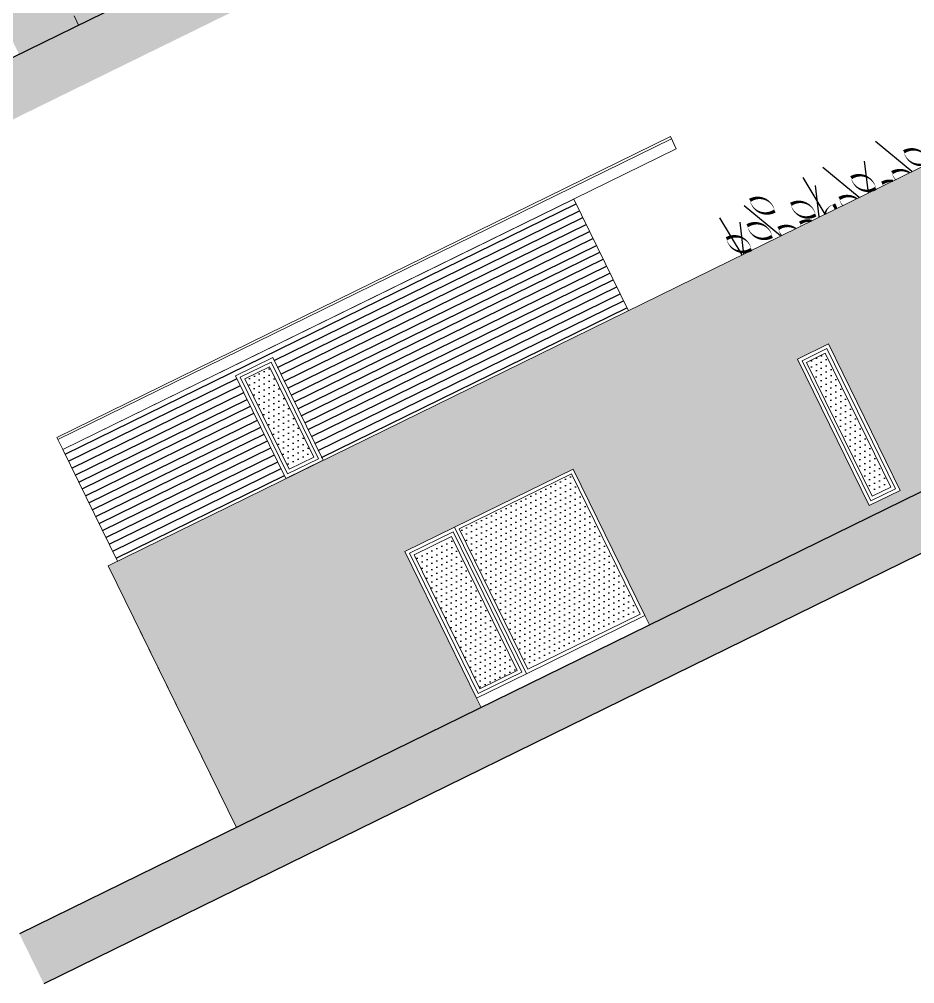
# Model space of a CAD drawing. Header units: millimetres. Extents: x 1754 to 2064, y 960 to 1845.
# Drawn here: x 2035.36 to 2048.26, y 1783.67 to 1797.57 of the extents above; entities that cross this region are included whole.
import ezdxf

# ---------------------------------------------------------------- set-up
doc = ezdxf.new("R2010")
doc.units = ezdxf.units.MM
for name, color, linetype in [('okna', 4, 'Continuous'), ('SRAFA', 251, 'Continuous'), ('srafa fasada', 253, 'Continuous'), ('SRAFY', 3, 'Continuous'), ('T_stafaz', 7, 'Continuous'), ('zariz.predmety', 203, 'Continuous'), ('ZDIVO', 1, 'Continuous')]:
    doc.layers.add(name, color=color, linetype=linetype)

msp = doc.modelspace()

# ---------------------------------------------------------------- hatches: boundary and pattern name
at = {"layer": 'SRAFA'}
for points in [[(2053.299, 1804.965), (2027.375, 1792.256), (2027.088, 1792.844), (2030.399, 1794.467), (2030.333, 1794.602), (2042.511, 1800.571, 0.004178), (2042.511, 1800.571, -0.004178), (2042.511, 1800.571), (2042.638, 1800.634), (2052.946, 1805.687)], [(2035.357, 1784.388), (2035.709, 1783.67), (2062.719, 1796.911), (2062.433, 1797.494), (2059.122, 1795.871), (2059.056, 1796.006)]]:
    msp.add_hatch(color=256, dxfattribs=at).paths.add_polyline_path(points)
h = msp.add_hatch(dxfattribs=at)
h.set_pattern_fill('LINE,_O', color=256, scale=0.035)
h.set_pattern_definition([(26.11499, (1938.08568, 1884.87143), (-0.04891435, 0.09978052), [])])
h.paths.add_polyline_path([(2038.473, 1792.431), (2039.008, 1792.693), (2039.734, 1791.212), (2044.134, 1793.368), (2043.346, 1794.976), (2035.983, 1791.366), (2036.771, 1789.759), (2039.199, 1790.949)])
at = {"layer": 'srafa fasada', "linetype": 'Continuous', "lineweight": 0}
h = msp.add_hatch(color=253, dxfattribs=at)
h.dxf.hatch_style = 1
h.paths.add_polyline_path([(2046.042, 1806.98), (2040.902, 1804.46, -0.092693), (2040.872, 1804.445), (2035.193, 1801.661, -0.092693), (2035.163, 1801.647), (2034.362, 1801.254), (2036.144, 1797.617), (2036.21, 1797.483), (2036.614, 1797.681), (2036.548, 1797.815), (2035.47, 1800.015), (2046.342, 1805.345), (2047.421, 1803.145), (2047.487, 1803.011), (2047.891, 1803.209), (2047.825, 1803.343)])
h.paths.add_polyline_path([(2034.362, 1801.254), (2033.504, 1800.834), (2035.353, 1797.062), (2036.21, 1797.483), (2036.144, 1797.617)])
h = msp.add_hatch(color=253, dxfattribs=at)
h.dxf.hatch_style = 1
h.paths.add_polyline_path([(2050.549, 1796.513), (2050.106, 1796.296, -0.092693), (2050.076, 1796.281), (2048.441, 1795.479, -0.092693), (2048.41, 1795.465), (2036.636, 1789.693), (2038.485, 1785.922), (2042.013, 1787.651), (2041.947, 1787.786), (2040.913, 1789.896), (2041.63, 1790.247), (2043.337, 1791.085), (2044.372, 1788.974), (2044.438, 1788.84), (2052.398, 1792.742)])
h.paths.add_polyline_path([(2046.57, 1792.669), (2047.019, 1792.889), (2048.053, 1790.779), (2047.604, 1790.559)], flags=16)
h.paths.add_polyline_path([(2046.637, 1792.646), (2046.996, 1792.822), (2047.986, 1790.802), (2047.627, 1790.626)], flags=0)
h.paths.add_polyline_path([(2046.704, 1792.623), (2046.973, 1792.755), (2047.919, 1790.825), (2047.65, 1790.693)], flags=0)
at = {"layer": 'SRAFY'}
h = msp.add_hatch(dxfattribs=at)
h.set_pattern_fill('DOTS', color=256, scale=0.05, style=0)
h.set_pattern_definition([(26.114994, (2022.33426, 1926.17173), (0.000697075, 0.08874121), [0, -0.079375])])
h.paths.add_polyline_path([(2047.919, 1790.825), (2047.65, 1790.693), (2046.704, 1792.623), (2046.973, 1792.755)])
h = msp.add_hatch(dxfattribs=at)
h.set_pattern_fill('DOTS', color=256, scale=0.05, style=0)
h.set_pattern_definition([(26.114994, (1938.08568, 1884.87143), (0.000697075, 0.08874121), [0, -0.079375])])
h.paths.add_polyline_path([(2038.962, 1792.559), (2038.607, 1792.385), (2039.245, 1791.083), (2039.601, 1791.257)])
h = msp.add_hatch(dxfattribs=at)
h.set_pattern_fill('DOTS', color=256, scale=0.05, style=0)
h.set_pattern_definition([(206.115, (2004.61254, 1818.85901), (-0.00069708, -0.08874121), [0, -0.079375])])
h.paths.add_polyline_path([(2041.993, 1787.92), (2042.53, 1788.183), (2041.584, 1790.114), (2041.047, 1789.85)])
h.paths.add_polyline_path([(2042.687, 1788.204), (2044.305, 1788.997), (2043.314, 1791.018), (2041.697, 1790.225)])

# ---------------------------------------------------------------- linework, layer by layer
at = {"layer": 'okna', "linetype": 'Continuous', "lineweight": 0}
for p, q in [((2036.144, 1797.617), (2036.21, 1797.483)), ((2050.549, 1796.513), (2036.636, 1789.693)), ((2044.74, 1795.876), (2035.897, 1791.541)), ((2044.74, 1795.876), (2035.897, 1791.541)), ((2044.825, 1795.701), (2044.74, 1795.876)), ((2044.755, 1795.844), (2035.913, 1791.51)), ((2044.825, 1795.701), (2035.983, 1791.366)), ((2035.983, 1791.366), (2043.348, 1794.976)), ((2043.346, 1794.976), (2044.134, 1793.368)), ((2035.983, 1791.366), (2035.897, 1791.541)), ((2035.983, 1791.366), (2036.771, 1789.759)), ((2036.636, 1789.693), (2038.485, 1785.922)), ((2044.372, 1788.974), (2044.438, 1788.84)), ((2037.098, 1788.75), (2038.485, 1785.922)), ((2041.947, 1787.786), (2042.013, 1787.651))]:
    msp.add_line(p, q, dxfattribs=at)
for points in [[(2048.053, 1790.779), (2047.604, 1790.559), (2046.57, 1792.669), (2047.019, 1792.889)], [(2047.986, 1790.802), (2047.627, 1790.626), (2046.637, 1792.646), (2046.996, 1792.822)], [(2038.473, 1792.431), (2039.008, 1792.693), (2039.734, 1791.212), (2039.199, 1790.949)], [(2047.919, 1790.825), (2047.65, 1790.693), (2046.704, 1792.623), (2046.973, 1792.755)], [(2038.54, 1792.408), (2038.985, 1792.626), (2039.668, 1791.234), (2039.222, 1791.016)], [(2038.607, 1792.385), (2038.962, 1792.559), (2039.601, 1791.257), (2039.245, 1791.083)], [(2044.372, 1788.974), (2042.664, 1788.137), (2041.63, 1790.247), (2043.337, 1791.085)], [(2044.305, 1788.997), (2042.687, 1788.204), (2041.697, 1790.225), (2043.314, 1791.018)], [(2042.664, 1788.137), (2041.947, 1787.786), (2040.913, 1789.896), (2041.63, 1790.247)], [(2042.597, 1788.16), (2041.97, 1787.853), (2040.98, 1789.873), (2041.607, 1790.181)], [(2042.53, 1788.183), (2041.993, 1787.92), (2041.047, 1789.85), (2041.584, 1790.114)]]:
    msp.add_lwpolyline(points, close=True, dxfattribs=at)
at = {"layer": 'T_stafaz'}
for p, q in [((2048.222, 1795.373), (2047.698, 1795.805)), ((2047.593, 1795.064), (2047.539, 1795.521)), ((2047.461, 1794.999), (2046.937, 1795.432)), ((2046.97, 1794.758), (2046.652, 1795.289)), ((2046.886, 1794.718), (2046.833, 1795.172)), ((2046.329, 1794.445), (2045.805, 1794.877)), ((2045.774, 1794.172), (2045.454, 1794.705)), ((2045.797, 1794.184), (2045.744, 1794.641))]:
    msp.add_line(p, q, dxfattribs=at)
for points in [[(2048.188, 1795.356, 0.0208, 0.05, 0.288048), (2047.935, 1795.357, 0, 0.0125, 0.120098), (2047.984, 1795.256, 0, 0.0125, 0.120098)], [(2047.948, 1795.238, 0.0319, 0.05, 0.175076), (2047.79, 1795.204, 0, 0.00439, 0.04218), (2047.801, 1795.166, 0, 0.00439, 0.04218)], [(2047.427, 1794.983, 0.0208, 0.05, 0.288048), (2047.174, 1794.984, 0, 0.0125, 0.120098), (2047.223, 1794.882, 0, 0.0125, 0.120098)], [(2046.548, 1794.552, 0.0208, 0.05, 0.288048), (2046.295, 1794.553, 0, 0.0125, 0.120098), (2046.344, 1794.452, 0, 0.0125, 0.120098)]]:
    msp.add_lwpolyline(points, format="xyseb", dxfattribs=at)
at = {"layer": 'zariz.predmety', "color": 253, "linetype": 'Continuous', "ltscale": 0.001}
for points in [[(2048.463, 1795.504, 0, 0, 0), (2048.463, 1795.504, 0, 0.05, 0.520567), (2048.106, 1795.657, 0, 0.0369, 0.369312), (2048.35, 1795.469, 0, 0.0369, 0.369312)], [(2047.702, 1795.131, 0, 0, 0.520567), (2047.702, 1795.131, 0, 0.05, 0.520567), (2047.345, 1795.284, 0, 0.05, 0.520567), (2047.702, 1795.131, 0.05, 0.05, 0)], [(2046.244, 1794.804, 0, 0, 0.520567), (2046.244, 1794.804, 0, 0.05, 0.520567), (2045.887, 1794.958, 0, 0.05, 0.520567), (2046.244, 1794.804, 0.05, 0.05, 0)], [(2046.834, 1794.747, 0, 0, 0.520567), (2046.834, 1794.747, 0, 0.05, 0.520567), (2046.477, 1794.9, 0, 0.05, 0.520567), (2046.834, 1794.747, 0.05, 0.05, 0)], [(2046.206, 1794.439, 0, 0, 0.520567), (2046.206, 1794.439, 0, 0.05, 0.520567), (2045.848, 1794.592, 0, 0.05, 0.520567), (2046.206, 1794.439, 0.05, 0.05, 0)], [(2045.907, 1794.251, 0, 0, 0.520567), (2045.907, 1794.251, 0, 0.05, 0.520567), (2045.549, 1794.404, 0, 0.05, 0.520567), (2045.907, 1794.251, 0.05, 0.05, 0)]]:
    msp.add_lwpolyline(points, format="xyseb", close=True, dxfattribs=at)
for points in [[(2047.125, 1794.835, 0.0396, 0.05, 0.100173), (2047.093, 1794.9, 0, 0, 0), (2047.093, 1794.9, 0, 0.0283, 0.278682), (2046.969, 1794.758, 0, 0.0283, 0.278682)], [(2046.774, 1794.662, 0.0309, 0.05, 0.185847), (2046.606, 1794.63, 0, 0.00502, 0.04822), (2046.62, 1794.587, 0, 0.00502, 0.04822)]]:
    msp.add_lwpolyline(points, format="xyseb", dxfattribs=at)
at = {"layer": 'ZDIVO'}
for p, q in [((2030.333, 1794.602), (2052.946, 1805.687)), ((2059.056, 1796.006), (2035.357, 1784.388)), ((2059.408, 1795.287), (2035.709, 1783.67))]:
    msp.add_line(p, q, dxfattribs=at)

doc.saveas('drawing.dxf')
